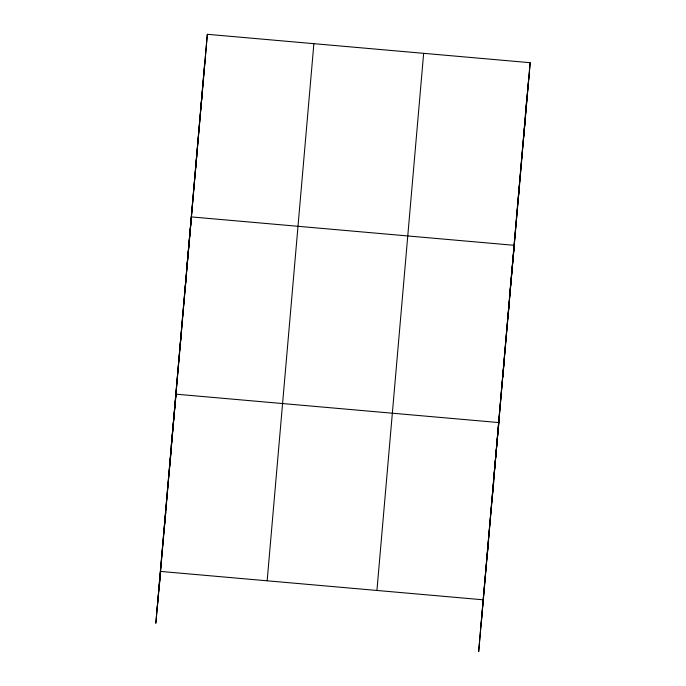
<?xml version="1.0" encoding="UTF-8"?>
<svg xmlns="http://www.w3.org/2000/svg" width="686" height="686" viewBox="0 0 686 686"><rect width="100%" height="100%" fill="white"/><g stroke="black" fill="none" stroke-linecap="round" stroke-linejoin="round"><path stroke-width="1.03" d="M156.983 610.712L204.9 60.608M159.358 585.141L207.335 34.3L530.184 62.7L478.665 651.7L526.539 101.974M267.163 580.802L313.879 43.672M376.931 590.457L423.648 53.328M481.032 626.138L528.915 76.412M207.335 34.3L155.816 623.3L160.627 571.429L483.476 599.83M200.775 108.885L202.044 95.174M195.476 169.759L196.753 156.048M186.643 268.792L191.454 216.922L514.303 245.322L509.492 297.192M185.049 289.724L186.318 276.012M179.904 348.805L181.181 335.094M171.226 446.046L176.045 394.176L498.885 422.576L494.074 474.446M169.631 466.977L170.9 453.266M164.494 526.059L165.763 512.348M525.373 114.571L530.184 62.7M523.615 137.286L524.893 123.574M518.324 198.16L519.594 184.448M507.889 318.124L509.166 304.413M502.752 377.206L504.03 363.494M492.479 495.378L493.748 481.666M487.343 554.46L488.612 540.748"/></g></svg>
